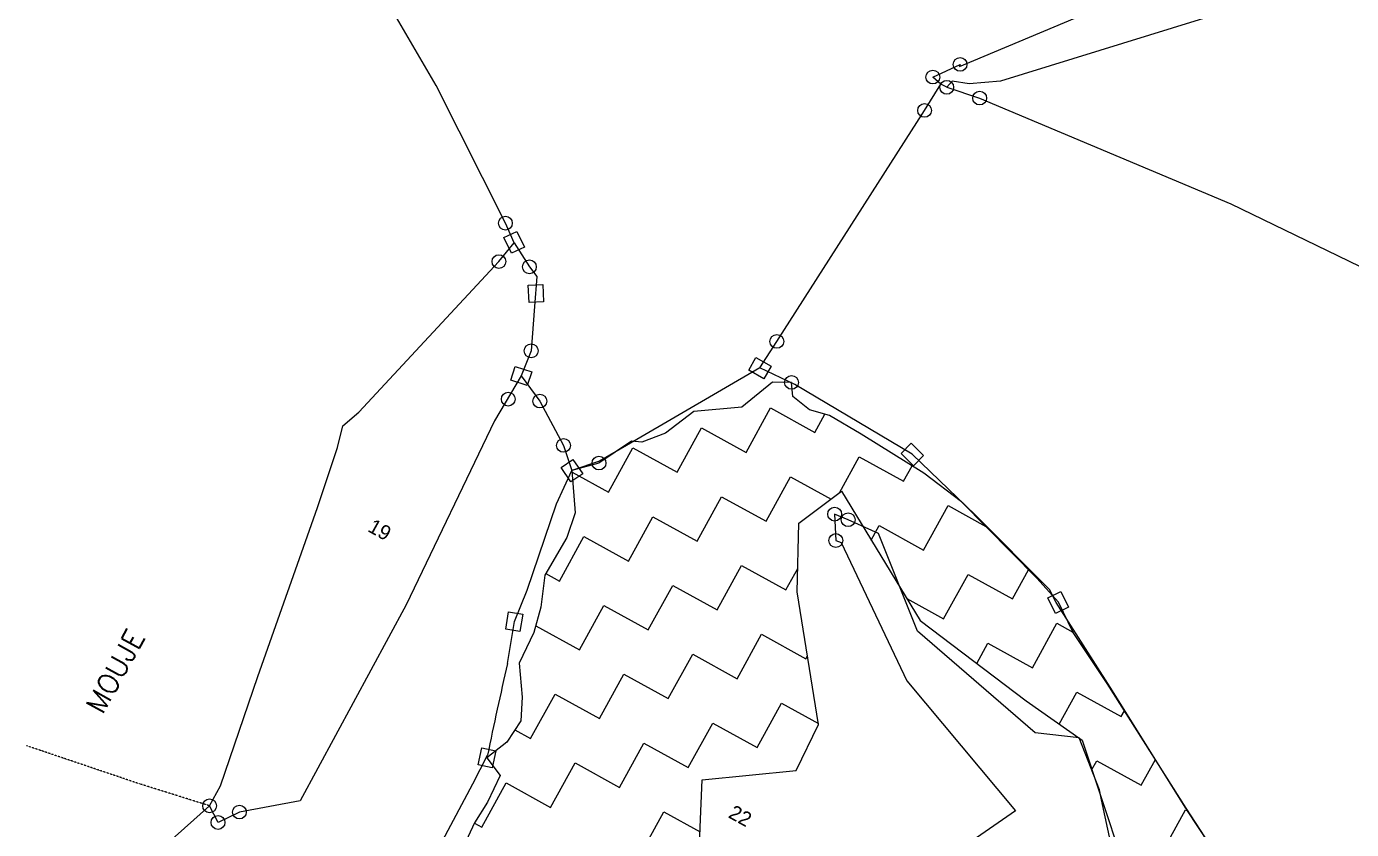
# Model space of a CAD drawing. Header units: metres. Extents: x 346948 to 348970, y 1760908 to 1763955.
# Drawn here: x 347084 to 347914, y 1762016 to 1762519 of the extents above; entities that cross this region are included whole.
import ezdxf

# ---------------------------------------------------------------- set-up
doc = ezdxf.new("R2010")
doc.units = ezdxf.units.M
doc.header["$MEASUREMENT"] = 0
doc.linetypes.add('DIVIDE', pattern=[1.25, 0.5, -0.25, 0, -0.25, 0, -0.25])
for name, color, linetype in [('POLY_HATCH', 12, 'Continuous'), ('POLY_PARCEL', 6, 'Continuous'), ('SYM_STONE', 1, 'Continuous'), ('TEXT_MAPOUT', 7, 'Continuous'), ('TEXT_PARCEL', 7, 'Continuous'), ('V_BOUND_LINE', 7, 'Continuous'), ('V_DIVIDE_LINE', 7, 'DIVIDE')]:
    doc.layers.add(name, color=color, linetype=linetype)
doc.styles.get("Standard").update_dxf_attribs({"font": 'simplex.shx'})
doc.styles.add('TEXT_MAP', font='')
doc.styles.get('TEXT_MAP').set_extended_font_data('Kruti Dev 050')

msp = doc.modelspace()

# ---------------------------------------------------------------- linework, layer by layer
for centre in [(347668.91, 1762495.46), (347651.8, 1762487.52), (347660.55, 1762481.08), (347681.18, 1762474.36), (347646.67, 1762466.62), (347383.87, 1762395.88), (347379.83, 1762371.78), (347398.9, 1762368.51), (347554.05, 1762321.72), (347400.03, 1762315.83), (347563.26, 1762296.03), (347385.69, 1762285.54), (347405.47, 1762284.33), (347420.28, 1762256.51), (347442.55, 1762245.41), (347590.28, 1762213.41), (347598.77, 1762209.9), (347591, 1762196.82), (347198.44, 1762030.47), (347203.71, 1762020.04), (347217.13, 1762026.54)]:
    msp.add_circle(centre, 4.33)
at = {"layer": 'POLY_HATCH'}
for p, q in [((347551.41, 1762296.18), (347532.06, 1762280.55)), ((347563.26, 1762296.03), (347551.41, 1762296.18)), ((347564.09, 1762287.21), (347563.26, 1762296.03)), ((347574.45, 1762278.85), (347564.09, 1762287.21)), ((347501.98, 1762277.84), (347484.16, 1762264.28)), ((347532.06, 1762280.55), (347501.98, 1762277.84)), ((347587.08, 1762275.22), (347574.45, 1762278.85)), ((347606.96, 1762263.62), (347587.08, 1762275.22)), ((347462.84, 1762259.12), (347442.55, 1762245.41)), ((347469.34, 1762258.49), (347462.84, 1762259.12)), ((347484.16, 1762264.28), (347469.34, 1762258.49)), ((347646.26, 1762239.11), (347606.96, 1762263.62)), ((347442.55, 1762245.41), (347425.58, 1762240.84)), ((347425.58, 1762240.84), (347427.63, 1762214.14)), ((347669.78, 1762221.21), (347646.26, 1762239.11)), ((347567.84, 1762207.67), (347594.56, 1762227.74)), ((347594.56, 1762227.74), (347643.96, 1762146.65)), ((347716.96, 1762173.27), (347669.78, 1762221.21)), ((347427.63, 1762214.14), (347422.47, 1762198.72)), ((347566.85, 1762164.73), (347567.84, 1762207.67)), ((347422.47, 1762198.72), (347408.52, 1762175.19)), ((347408.52, 1762175.19), (347406.14, 1762155.09)), ((347730.53, 1762158.15), (347716.96, 1762173.27)), ((347580.17, 1762081.42), (347566.85, 1762164.73)), ((347739.78, 1762139.18), (347730.53, 1762158.15)), ((347406.14, 1762155.09), (347401.75, 1762139.25)), ((347643.96, 1762146.65), (347710.26, 1762096.25)), ((347401.75, 1762139.25), (347392.47, 1762119.98)), ((347761.02, 1762107.24), (347739.78, 1762139.18)), ((347392.47, 1762119.98), (347394.38, 1762098.68)), ((347810.65, 1762029.03), (347761.02, 1762107.24)), ((347394.38, 1762098.68), (347393.54, 1762083.86)), ((347710.26, 1762096.25), (347745.48, 1762071.65)), ((347393.54, 1762083.86), (347384.81, 1762070.41)), ((347566.08, 1762052.65), (347580.17, 1762081.42)), ((347384.81, 1762070.41), (347372.21, 1762060.48)), ((347745.48, 1762071.65), (347772.37, 1761990.77)), ((347372.21, 1762060.48), (347380.54, 1762049.39)), ((347380.54, 1762049.39), (347372.73, 1762032.78)), ((347507.15, 1762046.82), (347566.08, 1762052.65)), ((347503.97, 1761965.1), (347507.15, 1762046.82)), ((347372.73, 1762032.78), (347364.6, 1762019.87)), ((347857.8, 1761956.43), (347810.65, 1762029.03)), ((347364.6, 1762019.87), (347357.9, 1762005.29))]:
    msp.add_line(p, q, dxfattribs=at)
at = {"layer": 'POLY_HATCH', "linetype": 'Continuous'}
for p, q in [((347534.73, 1762252.15), (347550.04, 1762279.98)), ((347550.04, 1762279.98), (347577.87, 1762264.67)), ((347577.87, 1762264.67), (347584.15, 1762276.07)), ((347491.58, 1762239.64), (347506.9, 1762267.47)), ((347506.9, 1762267.47), (347534.73, 1762252.15)), ((347448.43, 1762227.12), (347463.75, 1762254.95)), ((347463.75, 1762254.95), (347491.58, 1762239.64)), ((347593.29, 1762226.79), (347605.71, 1762249.35)), ((347605.71, 1762249.35), (347633.54, 1762234.04)), ((347425.67, 1762239.65), (347448.43, 1762227.12)), ((347633.54, 1762234.04), (347638.87, 1762243.72)), ((347547.24, 1762209.01), (347562.56, 1762236.84)), ((347562.56, 1762236.84), (347588.02, 1762222.83)), ((347504.1, 1762196.49), (347519.41, 1762224.32)), ((347519.41, 1762224.32), (347547.24, 1762209.01)), ((347646.05, 1762190.89), (347661.37, 1762218.72)), ((347661.37, 1762218.72), (347685.07, 1762205.68)), ((347460.95, 1762183.97), (347476.27, 1762211.81)), ((347476.27, 1762211.81), (347504.1, 1762196.49)), ((347417.8, 1762171.46), (347433.12, 1762199.29)), ((347433.12, 1762199.29), (347460.95, 1762183.97)), ((347613.22, 1762197.11), (347618.22, 1762206.21)), ((347618.22, 1762206.21), (347646.05, 1762190.89)), ((347409.14, 1762176.23), (347417.8, 1762171.46)), ((347516.61, 1762153.34), (347531.93, 1762181.17)), ((347531.93, 1762181.17), (347559.76, 1762165.86)), ((347559.76, 1762165.86), (347567.19, 1762179.35)), ((347658.57, 1762147.74), (347673.88, 1762175.58)), ((347673.88, 1762175.58), (347701.72, 1762160.26)), ((347701.72, 1762160.26), (347711.77, 1762178.54)), ((347473.47, 1762140.83), (347488.78, 1762168.66)), ((347488.78, 1762168.66), (347516.61, 1762153.34)), ((347635.59, 1762160.39), (347658.57, 1762147.74)), ((347430.32, 1762128.31), (347445.63, 1762156.14)), ((347445.63, 1762156.14), (347473.47, 1762140.83)), ((347402.9, 1762143.4), (347430.32, 1762128.31)), ((347714.23, 1762117.11), (347729.55, 1762144.94)), ((347729.55, 1762144.94), (347739.69, 1762139.36)), ((347529.13, 1762110.2), (347544.44, 1762138.03)), ((347544.44, 1762138.03), (347572.28, 1762122.71)), ((347679.4, 1762119.71), (347686.4, 1762132.43)), ((347686.4, 1762132.43), (347714.23, 1762117.11)), ((347485.98, 1762097.68), (347501.3, 1762125.51)), ((347501.3, 1762125.51), (347529.13, 1762110.2)), ((347572.28, 1762122.71), (347573.28, 1762124.53)), ((347442.83, 1762085.16), (347458.15, 1762113)), ((347458.15, 1762113), (347485.98, 1762097.68)), ((347399.69, 1762072.65), (347415, 1762100.48)), ((347415, 1762100.48), (347442.83, 1762085.16)), ((347731.03, 1762081.74), (347742.06, 1762101.8)), ((347742.06, 1762101.8), (347769.89, 1762086.48)), ((347541.64, 1762067.05), (347556.96, 1762094.88)), ((347556.96, 1762094.88), (347580.05, 1762082.18)), ((347498.5, 1762054.53), (347513.81, 1762082.36)), ((347513.81, 1762082.36), (347541.64, 1762067.05)), ((347769.89, 1762086.48), (347771.89, 1762090.11)), ((347389.79, 1762078.09), (347399.69, 1762072.65)), ((347455.35, 1762042.02), (347470.67, 1762069.85)), ((347470.67, 1762069.85), (347498.5, 1762054.53)), ((347412.2, 1762029.5), (347427.52, 1762057.33)), ((347427.52, 1762057.33), (347455.35, 1762042.02)), ((347751.6, 1762053.24), (347754.58, 1762058.65)), ((347754.58, 1762058.65), (347782.41, 1762043.34)), ((347782.41, 1762043.34), (347791.31, 1762059.51)), ((347369.06, 1762016.99), (347384.37, 1762044.82)), ((347384.37, 1762044.82), (347412.2, 1762029.5)), ((347467.87, 1761998.87), (347483.18, 1762026.7)), ((347483.18, 1762026.7), (347505.88, 1762014.21)), ((347794.93, 1762000.19), (347810.24, 1762028.02)), ((347810.24, 1762028.02), (347811.89, 1762027.11)), ((347364.44, 1762019.53), (347369.06, 1762016.99))]:
    msp.add_line(p, q, dxfattribs=at)
at = {"layer": 'POLY_PARCEL'}
for p, q in [((347883.22, 1762543.4), (347694.23, 1762484.94)), ((347668.47, 1762494.08), (347773.57, 1762538.24)), ((347651.8, 1762487.52), (347668.91, 1762495.46)), ((347668.91, 1762495.46), (347668.47, 1762494.08)), ((347646.67, 1762466.62), (347656.85, 1762483.01)), ((347656.85, 1762483.01), (347651.8, 1762487.52)), ((347660.55, 1762481.08), (347656.85, 1762483.01)), ((347663.87, 1762484.88), (347660.55, 1762481.08)), ((347660.55, 1762481.08), (347681.18, 1762474.36)), ((347674.6, 1762483.27), (347663.87, 1762484.88)), ((347694.23, 1762484.94), (347674.6, 1762483.27)), ((347681.18, 1762474.36), (347838.66, 1762407.94)), ((347554.05, 1762321.72), (347646.67, 1762466.62)), ((347838.66, 1762407.94), (347962.97, 1762347.8)), ((347389.3, 1762383.64), (347398.9, 1762368.51)), ((347398.9, 1762368.51), (347403.66, 1762362.42)), ((347403.66, 1762362.42), (347402.02, 1762343.65)), ((347402.02, 1762343.65), (347400.03, 1762315.83)), ((347402.02, 1762343.65), (347402.02, 1762343.65)), ((347400.03, 1762315.83), (347393.75, 1762300.2)), ((347543.34, 1762305.14), (347554.05, 1762321.72)), ((347393.75, 1762300.2), (347377.08, 1762271.89)), ((347393.75, 1762300.2), (347405.47, 1762284.33)), ((347393.75, 1762300.2), (347393.75, 1762300.2)), ((347393.75, 1762300.2), (347393.75, 1762300.2)), ((347543.34, 1762305.14), (347466.27, 1762260.12)), ((347543.34, 1762305.14), (347543.34, 1762305.14)), ((347565.31, 1762294.78), (347543.34, 1762305.14)), ((347638.96, 1762251.05), (347565.31, 1762294.78)), ((347405.47, 1762284.33), (347420.28, 1762256.51)), ((347377.08, 1762271.89), (347321.73, 1762156.57)), ((347420.28, 1762256.51), (347425.58, 1762240.84)), ((347466.27, 1762260.12), (347442.96, 1762246.63)), ((347678.54, 1762212.69), (347638.96, 1762251.05)), ((347415.91, 1762219.87), (347425.58, 1762240.84)), ((347442.96, 1762246.63), (347425.58, 1762240.84)), ((347397.6, 1762165.74), (347415.91, 1762219.87)), ((347598.77, 1762209.9), (347590.28, 1762213.41)), ((347590.28, 1762213.41), (347591, 1762196.82)), ((347617.73, 1762201.2), (347598.77, 1762209.9)), ((347724.99, 1762166.03), (347678.54, 1762212.69)), ((347642.17, 1762139.94), (347617.73, 1762201.2)), ((347591, 1762196.82), (347594.35, 1762195.55)), ((347594.35, 1762195.55), (347635.53, 1762108.84)), ((347389.57, 1762146.14), (347397.6, 1762165.74)), ((347729.23, 1762158.03), (347724.99, 1762166.03)), ((347321.73, 1762156.57), (347255.26, 1762033.66)), ((347763.05, 1762104.9), (347729.23, 1762158.03)), ((347385.23, 1762119.76), (347389.57, 1762146.14)), ((347715.97, 1762076.18), (347642.17, 1762139.94)), ((347635.53, 1762108.84), (347703.58, 1762027.25)), ((347811.43, 1762027.22), (347763.05, 1762104.9)), ((347743.54, 1762073.07), (347715.97, 1762076.18)), ((347756.35, 1762040.57), (347743.54, 1762073.07)), ((347363.39, 1762044.18), (347372.65, 1762062.15)), ((347344.39, 1762008.52), (347363.39, 1762044.18)), ((347757.46, 1762034.17), (347756.35, 1762040.57)), ((347255.26, 1762033.66), (347217.13, 1762026.54)), ((347763.79, 1762005.16), (347757.46, 1762034.17)), ((347203.71, 1762020.04), (347198.44, 1762030.47)), ((347217.13, 1762026.54), (347203.71, 1762020.04)), ((347703.58, 1762027.25), (347585.78, 1761946.07)), ((347854.17, 1761962.87), (347811.43, 1762027.22))]:
    msp.add_line(p, q, dxfattribs=at)
msp.add_arc((349688.06, 1761586.78), 2363.71, 166.96861, 168.39799, dxfattribs=at)
at = {"layer": 'SYM_STONE'}
for p, q in [((347382.93, 1762386.81), (347391.08, 1762390.72)), ((347391.08, 1762390.72), (347395.8, 1762380.88)), ((347387.66, 1762376.97), (347382.93, 1762386.81)), ((347395.8, 1762380.88), (347387.66, 1762376.97)), ((347398.23, 1762357.09), (347407.26, 1762357.45)), ((347398.67, 1762346.19), (347398.23, 1762357.09)), ((347407.26, 1762357.45), (347407.7, 1762346.55)), ((347407.7, 1762346.55), (347398.67, 1762346.19)), ((347536.42, 1762303.71), (347540.9, 1762311.56)), ((347540.9, 1762311.56), (347550.38, 1762306.15)), ((347550.38, 1762306.15), (347545.9, 1762298.3)), ((347387.25, 1762297.42), (347390.08, 1762306)), ((347390.08, 1762306), (347400.45, 1762302.58)), ((347400.45, 1762302.58), (347397.61, 1762293.99)), ((347545.9, 1762298.3), (347536.42, 1762303.71)), ((347397.61, 1762293.99), (347387.25, 1762297.42)), ((347631.91, 1762251.41), (347638.23, 1762257.87)), ((347638.23, 1762257.87), (347646.03, 1762250.24)), ((347639.71, 1762243.78), (347631.91, 1762251.41)), ((347646.03, 1762250.24), (347639.71, 1762243.78)), ((347418.74, 1762242.61), (347426.22, 1762247.67)), ((347424.86, 1762233.57), (347418.74, 1762242.61)), ((347426.22, 1762247.67), (347432.34, 1762238.63)), ((347432.34, 1762238.63), (347424.86, 1762233.57)), ((347724.01, 1762160.87), (347732.13, 1762164.83)), ((347728.79, 1762151.05), (347724.01, 1762160.87)), ((347732.13, 1762164.83), (347736.91, 1762155.02)), ((347384.05, 1762141.36), (347385.82, 1762152.13)), ((347385.82, 1762152.13), (347394.74, 1762150.66)), ((347394.74, 1762150.66), (347392.97, 1762139.89)), ((347736.91, 1762155.02), (347728.79, 1762151.05)), ((347392.97, 1762139.89), (347384.05, 1762141.36)), ((347366.83, 1762056.21), (347369.13, 1762066.88)), ((347369.13, 1762066.88), (347377.97, 1762064.98)), ((347377.97, 1762064.98), (347375.67, 1762054.31)), ((347375.67, 1762054.31), (347366.83, 1762056.21))]:
    msp.add_line(p, q, dxfattribs=at)
at = {"layer": 'V_BOUND_LINE'}
for p, q in [((347340.46, 1762482.24), (347265.96, 1762610.35)), ((347383.87, 1762395.88), (347340.46, 1762482.24)), ((347389.3, 1762383.64), (347383.87, 1762395.88)), ((347379.83, 1762371.78), (347389.3, 1762383.64)), ((347291.92, 1762277.28), (347379.83, 1762371.78)), ((347282.05, 1762268.83), (347291.92, 1762277.28)), ((347278.63, 1762255.18), (347282.05, 1762268.83)), ((347266.04, 1762217.57), (347278.63, 1762255.18)), ((347228.62, 1762111.62), (347266.04, 1762217.57)), ((347205.28, 1762042.9), (347228.62, 1762111.62)), ((347198.44, 1762030.47), (347205.28, 1762042.9)), ((347141.53, 1761979.79), (347198.44, 1762030.47))]:
    msp.add_line(p, q, dxfattribs=at)
at = {"layer": 'V_DIVIDE_LINE', "ltscale": 0.08}
for p, q in [((347154.48, 1762044.24), (347083.66, 1762068.17)), ((347198.44, 1762030.47), (347154.48, 1762044.24))]:
    msp.add_line(p, q, dxfattribs=at)

# ---------------------------------------------------------------- texts
at = {"layer": 'TEXT_MAPOUT'}
msp.add_text('MOUJE', height=12.707, rotation=61.17631, dxfattribs=at).set_placement((347131.35, 1762087.26))
at = {"layer": 'TEXT_PARCEL', "style": 'TEXT_MAP'}
for s, p in [('19', (347296.98, 1762202.92)), ('22', (347523.01, 1762023.45))]:
    msp.add_text(s, height=9.149, rotation=331.17631, dxfattribs=at).set_placement(p)

doc.saveas('drawing.dxf')
